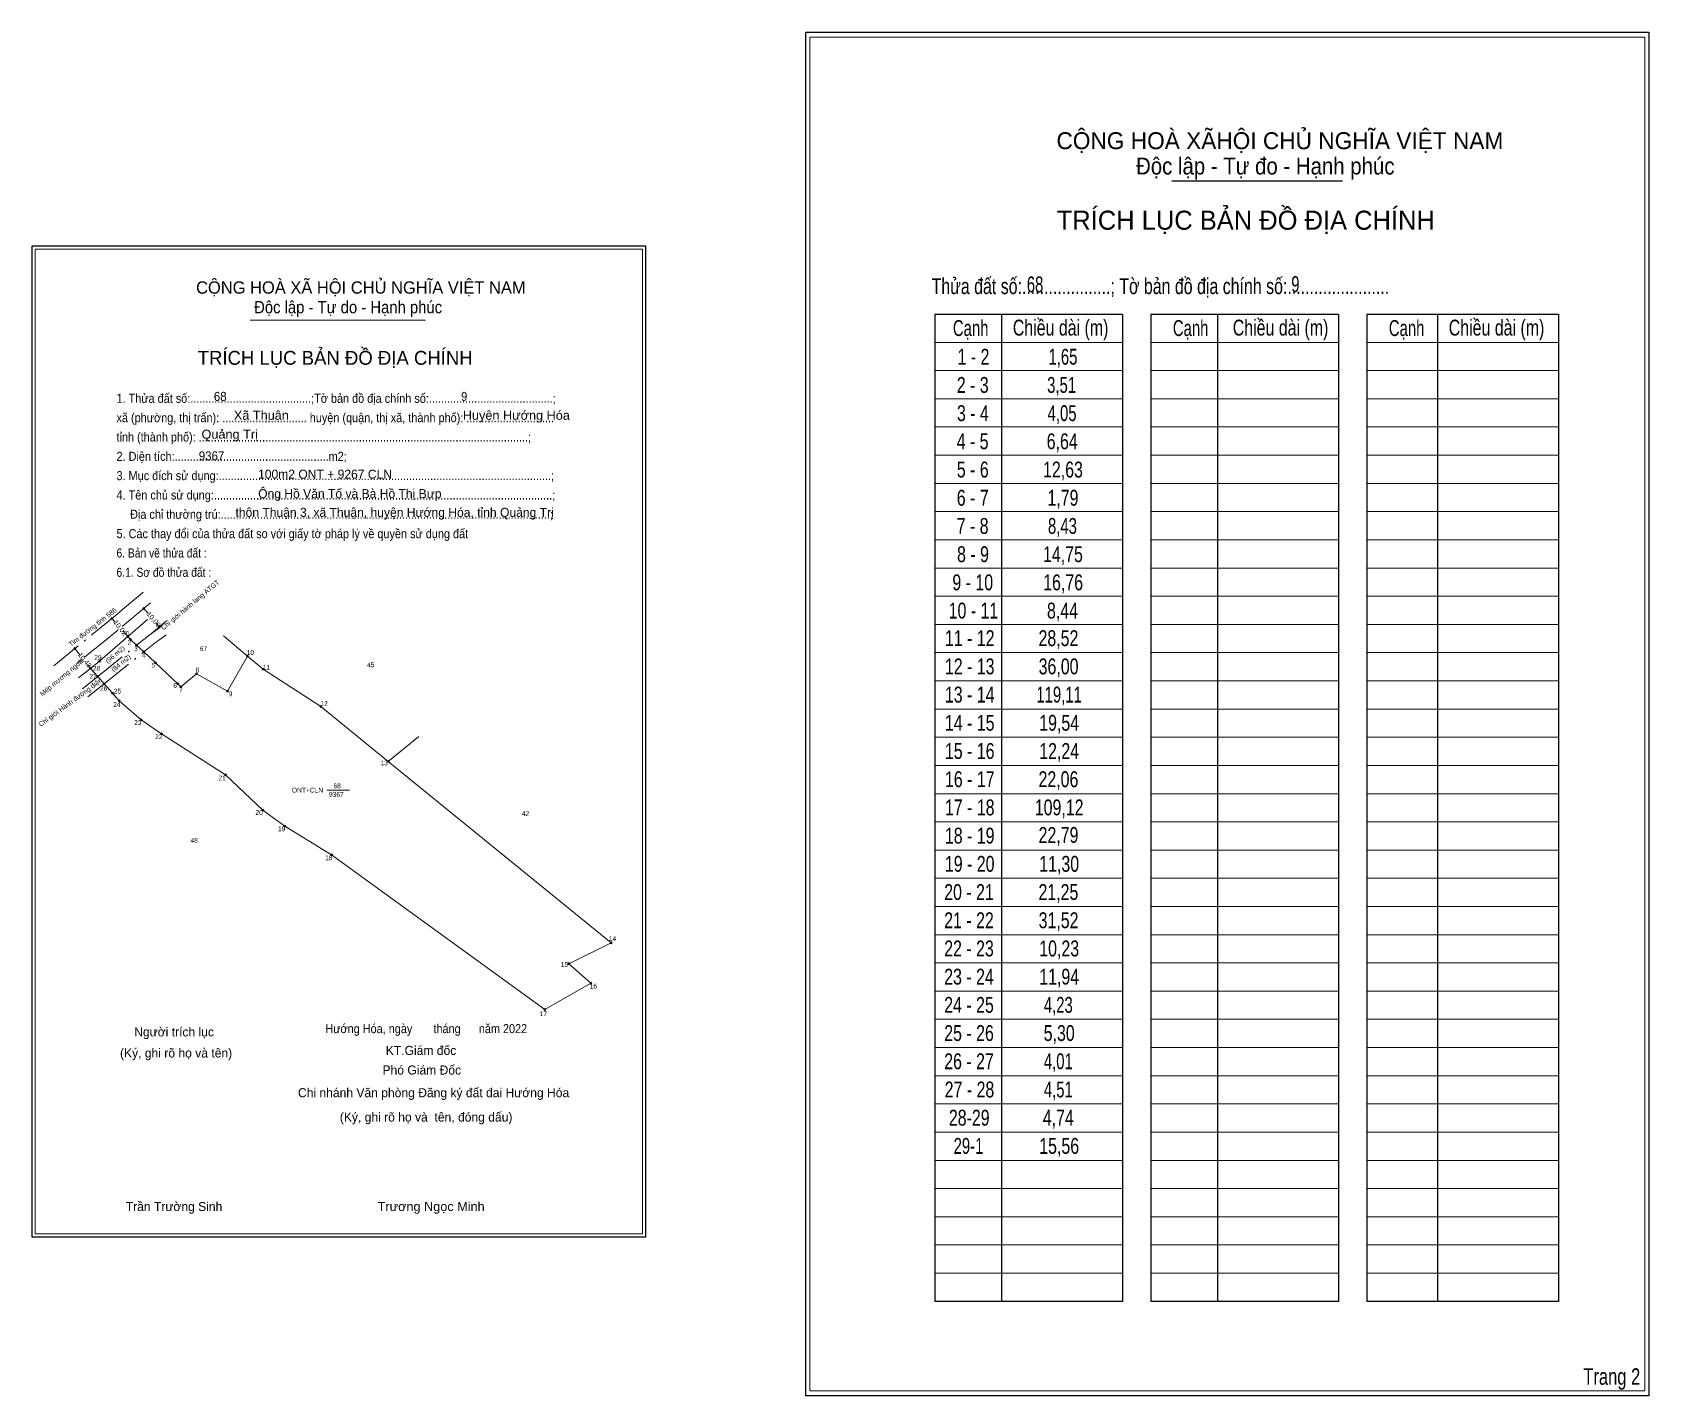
# Model space of a CAD drawing. Header units: metres. Extents: x 544074 to 544743, y 1830192 to 1830757.
import ezdxf
from ezdxf.enums import TextEntityAlignment as Align

# ---------------------------------------------------------------- set-up
doc = ezdxf.new("R2010")
doc.units = ezdxf.units.M
doc.header["$LTSCALE"] = 2.6
doc.linetypes.add('DASH_DOUBLE_DOT', pattern=[9.2, 5, -1.2, 0.3, -1.2, 0.3, -1.2])
doc.linetypes.add('DOT_DASHED', pattern=[7.7, 5, -1.2, 0.3, -1.2])
for name, color, linetype, lineweight in [('1', 7, 'Continuous', 13), ('10', 7, 'Continuous', 13), ('13', 7, 'Continuous', 13), ('14', 7, 'Continuous', 13), ('2', 7, 'Continuous', 13), ('22', 7, 'Continuous', 13), ('30', 7, 'Continuous', 13), ('31', 7, 'Continuous', 13), ('4', 7, 'Continuous', 13), ('5', 7, 'Continuous', 13), ('59', 7, 'DOT_DASHED', 13)]:
    doc.layers.add(name, color=color, linetype=linetype, lineweight=lineweight)
doc.layers.add('3', color=7, linetype='Continuous')
doc.layers.add('9', color=7, linetype='Continuous')

msp = doc.modelspace()

# ---------------------------------------------------------------- hatches: boundary and pattern name
at = {"layer": '14'}
for points in [[(544106.913, 1830513.86, 1), (544106.113, 1830513.86, 1)], [(544120.165, 1830517.99, 1), (544119.365, 1830517.99, 1)], [(544113.504, 1830506.317, 1), (544112.704, 1830506.317, 1)], [(544113.504, 1830506.317, 1), (544112.704, 1830506.317, 1)], [(544113.504, 1830506.317, 1), (544112.704, 1830506.317, 1)], [(544113.504, 1830506.317, 1), (544112.704, 1830506.317, 1)], [(544126.596, 1830510.315, 1), (544125.796, 1830510.315, 1)], [(544091.615, 1830501.346, 1), (544090.815, 1830501.346, 1)], [(544114.6, 1830505.08, 1), (544113.8, 1830505.08, 1)], [(544114.6, 1830505.08, 1), (544113.8, 1830505.08, 1)], [(544117.184, 1830502.697, 1), (544116.384, 1830502.697, 1)], [(544117.184, 1830502.697, 1), (544116.384, 1830502.697, 1)], [(544120.163, 1830499.949, 1), (544119.363, 1830499.949, 1)], [(544120.163, 1830499.949, 1), (544119.363, 1830499.949, 1)], [(544098.07, 1830493.15, 1), (544097.27, 1830493.15, 1)], [(544098.07, 1830493.15, 1), (544097.27, 1830493.15, 1)], [(544098.07, 1830493.15, 1), (544097.27, 1830493.15, 1)], [(544098.07, 1830493.15, 1), (544097.27, 1830493.15, 1)], [(544101.79, 1830496.08, 1), (544100.99, 1830496.08, 1)], [(544101.79, 1830496.08, 1), (544100.99, 1830496.08, 1)], [(544125.04, 1830495.45, 1), (544124.24, 1830495.45, 1)], [(544125.04, 1830495.45, 1), (544124.24, 1830495.45, 1)], [(544163.164, 1830498.191, 1), (544162.364, 1830498.191, 1)], [(544163.164, 1830498.191, 1), (544162.364, 1830498.191, 1)], [(544163.164, 1830498.191, 1), (544162.364, 1830498.191, 1)], [(544169.61, 1830492.75, 1), (544168.81, 1830492.75, 1)], [(544169.61, 1830492.75, 1), (544168.81, 1830492.75, 1)], [(544101.053, 1830489.774, 1), (544100.253, 1830489.774, 1)], [(544101.053, 1830489.774, 1), (544100.253, 1830489.774, 1)], [(544103.71, 1830486.769, 1), (544102.91, 1830486.769, 1)], [(544103.71, 1830486.769, 1), (544102.91, 1830486.769, 1)], [(544134.24, 1830486.79, 1), (544133.44, 1830486.79, 1)], [(544134.24, 1830486.79, 1), (544133.44, 1830486.79, 1)], [(544135.49, 1830485.51, 1), (544134.69, 1830485.51, 1)], [(544135.49, 1830485.51, 1), (544134.69, 1830485.51, 1)], [(544141.99, 1830490.88, 1), (544141.19, 1830490.88, 1)], [(544141.99, 1830490.88, 1), (544141.19, 1830490.88, 1)], [(544107.22, 1830482.8, 1), (544106.42, 1830482.8, 1)], [(544110.02, 1830479.63, 1), (544109.22, 1830479.63, 1)], [(544110.02, 1830479.63, 1), (544109.22, 1830479.63, 1)], [(544154.846, 1830483.64, 1), (544154.046, 1830483.64, 1)], [(544193.58, 1830477.29, 1), (544192.78, 1830477.29, 1)], [(544193.58, 1830477.29, 1), (544192.78, 1830477.29, 1)], [(544119.02, 1830471.78, 1), (544118.22, 1830471.78, 1)], [(544119.02, 1830471.78, 1), (544118.22, 1830471.78, 1)], [(544127.48, 1830466.02, 1), (544126.68, 1830466.02, 1)], [(544127.48, 1830466.02, 1), (544126.68, 1830466.02, 1)], [(544221.49, 1830454.55, 1), (544220.69, 1830454.55, 1)], [(544221.49, 1830454.55, 1), (544220.69, 1830454.55, 1)], [(544221.49, 1830454.55, 1), (544220.69, 1830454.55, 1)], [(544153.98, 1830448.95, 1), (544153.18, 1830448.95, 1)], [(544153.98, 1830448.95, 1), (544153.18, 1830448.95, 1)], [(544169.49, 1830434.41, 1), (544168.69, 1830434.41, 1)], [(544169.49, 1830434.41, 1), (544168.69, 1830434.41, 1)], [(544178.59, 1830427.71, 1), (544177.79, 1830427.71, 1)], [(544178.59, 1830427.71, 1), (544177.79, 1830427.71, 1)], [(544198.02, 1830415.81, 1), (544197.22, 1830415.81, 1)], [(544198.02, 1830415.81, 1), (544197.22, 1830415.81, 1)], [(544313.84, 1830379.33, 1), (544313.04, 1830379.33, 1)], [(544313.84, 1830379.33, 1), (544313.04, 1830379.33, 1)], [(544296.29, 1830370.74, 1), (544295.49, 1830370.74, 1)], [(544296.29, 1830370.74, 1), (544295.49, 1830370.74, 1)], [(544305.49, 1830362.67, 1), (544304.69, 1830362.67, 1)], [(544305.49, 1830362.67, 1), (544304.69, 1830362.67, 1)], [(544286.34, 1830351.72, 1), (544285.54, 1830351.72, 1)], [(544286.34, 1830351.72, 1), (544285.54, 1830351.72, 1)]]:
    msp.add_hatch(color=256, dxfattribs=at).paths.add_polyline_path(points)

# ---------------------------------------------------------------- linework, layer by layer
at = {"layer": '1'}
for p, q in [((544113.1, 1830506.32), (544121.26, 1830513.44)), ((544152.73, 1830506.66), (544162.76, 1830498.19)), ((544092.65, 1830489.19), (544097.67, 1830493.15)), ((544221.09, 1830454.55), (544233.69, 1830464.92))]:
    msp.add_line(p, q, dxfattribs=at)
at = {"layer": '10'}
for p, q in [((544154.45, 1830483.64), (544162.76, 1830498.19)), ((544141.59, 1830490.88), (544154.45, 1830483.64)), ((544197.62, 1830415.81), (544178.19, 1830427.71)), ((544285.94, 1830351.72), (544197.62, 1830415.81))]:
    msp.add_line(p, q, dxfattribs=at)
for points in [[(544103.31, 1830486.77), (544100.65, 1830489.77), (544097.67, 1830493.15), (544101.39, 1830496.08), (544113.1, 1830506.32), (544114.2, 1830505.08), (544116.78, 1830502.7), (544119.76, 1830499.95), (544124.64, 1830495.45), (544133.84, 1830486.79), (544135.09, 1830485.51), (544141.59, 1830490.88)], [(544162.76, 1830498.19), (544169.21, 1830492.75), (544193.18, 1830477.29), (544221.09, 1830454.55), (544313.44, 1830379.33), (544295.89, 1830370.74), (544305.09, 1830362.67), (544285.94, 1830351.72), (544197.62, 1830415.81), (544178.19, 1830427.72), (544169.08, 1830434.41), (544153.58, 1830448.95), (544127.08, 1830466.02), (544118.62, 1830471.78), (544109.62, 1830479.63), (544106.82, 1830482.8), (544103.31, 1830486.77)], [(544162.76, 1830498.19), (544169.21, 1830492.75), (544193.18, 1830477.29), (544221.09, 1830454.55), (544313.44, 1830379.33), (544295.89, 1830370.74), (544305.09, 1830362.67), (544285.94, 1830351.72)], [(544178.19, 1830427.71), (544169.09, 1830434.41), (544153.58, 1830448.95), (544127.08, 1830466.02), (544118.62, 1830471.78), (544109.62, 1830479.63)]]:
    msp.add_lwpolyline(points, dxfattribs=at)
at = {"layer": '13'}
msp.add_line((544195.57, 1830442.68), (544205.03, 1830442.68), dxfattribs=at)
at = {"layer": '14'}
for p, q in [((544121.59, 1830515.82), (544119.77, 1830517.99)), ((544126.2, 1830510.32), (544125.04, 1830511.7))]:
    msp.add_line(p, q, dxfattribs=at)
for centre in [(544106.513, 1830513.86), (544119.765, 1830517.99), (544113.104, 1830506.317), (544113.104, 1830506.317), (544113.104, 1830506.317), (544113.104, 1830506.317), (544126.196, 1830510.315), (544091.215, 1830501.346), (544114.2, 1830505.08), (544114.2, 1830505.08), (544116.784, 1830502.697), (544116.784, 1830502.697), (544119.763, 1830499.949), (544119.763, 1830499.949), (544097.67, 1830493.15), (544097.67, 1830493.15), (544097.67, 1830493.15), (544097.67, 1830493.15), (544101.39, 1830496.08), (544101.39, 1830496.08), (544124.64, 1830495.45), (544124.64, 1830495.45), (544162.764, 1830498.191), (544162.764, 1830498.191), (544162.764, 1830498.191), (544169.21, 1830492.75), (544169.21, 1830492.75), (544100.653, 1830489.774), (544100.653, 1830489.774), (544103.31, 1830486.769), (544103.31, 1830486.769), (544133.84, 1830486.79), (544133.84, 1830486.79), (544135.09, 1830485.51), (544135.09, 1830485.51), (544141.59, 1830490.88), (544141.59, 1830490.88), (544106.82, 1830482.8), (544109.62, 1830479.63), (544109.62, 1830479.63), (544154.446, 1830483.64), (544193.18, 1830477.29), (544193.18, 1830477.29), (544118.62, 1830471.78), (544118.62, 1830471.78), (544127.08, 1830466.02), (544127.08, 1830466.02), (544221.09, 1830454.55), (544221.09, 1830454.55), (544221.09, 1830454.55), (544153.58, 1830448.95), (544153.58, 1830448.95), (544169.09, 1830434.41), (544169.09, 1830434.41), (544178.19, 1830427.71), (544178.19, 1830427.71), (544197.62, 1830415.81), (544197.62, 1830415.81), (544313.44, 1830379.33), (544313.44, 1830379.33), (544295.89, 1830370.74), (544295.89, 1830370.74), (544305.09, 1830362.67), (544305.09, 1830362.67), (544285.94, 1830351.72), (544285.94, 1830351.72)]:
    msp.add_circle(centre, 0.4, dxfattribs=at)
at = {"layer": '2'}
msp.add_lwpolyline([(544073.57, 1830668.31), (544327.64, 1830668.31), (544327.64, 1830257.35), (544073.57, 1830257.35)], close=True, dxfattribs=at)
at = {"layer": '22'}
for p, q in [((544113.02, 1830506.42), (544113.1, 1830506.32)), ((544097.5, 1830493.37), (544097.67, 1830493.15))]:
    msp.add_line(p, q, dxfattribs=at)
at = {"layer": '22', "linetype": 'DOT_DASHED'}
msp.add_lwpolyline([(544082.53, 1830494.24), (544098.4, 1830507.22), (544103.52, 1830511.39), (544107.85, 1830514.96), (544112.64, 1830518.93), (544119.26, 1830524.48), (544119.48, 1830524.66)], dxfattribs=at)
at = {"layer": '30', "lineweight": 25}
for p, q in [((544545.84, 1830695.27), (544616.49, 1830695.27)), ((544475.2, 1830639.95), (544475.2, 1830230.75)), ((544564.7, 1830639.95), (544564.7, 1830230.75)), ((544655.86, 1830639.95), (544655.86, 1830230.75))]:
    msp.add_line(p, q, dxfattribs=at)
at = {"layer": '30'}
for p, q in [((544163.84, 1830637.52), (544236.55, 1830637.52)), ((544447.7, 1830628.26), (544525.35, 1830628.26)), ((544537.21, 1830628.26), (544614.85, 1830628.26)), ((544626.71, 1830628.26), (544706.02, 1830628.26)), ((544447.7, 1830616.57), (544525.35, 1830616.57)), ((544537.21, 1830616.57), (544614.85, 1830616.57)), ((544626.71, 1830616.57), (544706.02, 1830616.57)), ((544447.7, 1830604.88), (544525.35, 1830604.88)), ((544537.21, 1830604.88), (544614.85, 1830604.88)), ((544626.71, 1830604.88), (544706.02, 1830604.88)), ((544447.7, 1830593.19), (544525.35, 1830593.19)), ((544537.21, 1830593.19), (544614.85, 1830593.19)), ((544626.71, 1830593.19), (544706.02, 1830593.19)), ((544447.7, 1830581.5), (544525.35, 1830581.5)), ((544537.21, 1830581.5), (544614.85, 1830581.5)), ((544626.71, 1830581.5), (544706.02, 1830581.5)), ((544447.7, 1830569.8), (544525.35, 1830569.8)), ((544537.21, 1830569.8), (544614.85, 1830569.8)), ((544626.71, 1830569.8), (544706.02, 1830569.8)), ((544447.7, 1830558.11), (544525.35, 1830558.11)), ((544537.21, 1830558.11), (544614.85, 1830558.11)), ((544626.71, 1830558.11), (544706.02, 1830558.11)), ((544447.7, 1830546.42), (544525.35, 1830546.42)), ((544537.21, 1830546.42), (544614.85, 1830546.42)), ((544626.71, 1830546.42), (544706.02, 1830546.42)), ((544447.7, 1830534.73), (544525.35, 1830534.73)), ((544537.21, 1830534.73), (544614.85, 1830534.73)), ((544626.71, 1830534.73), (544706.02, 1830534.73)), ((544447.7, 1830523.04), (544525.35, 1830523.04)), ((544537.21, 1830523.04), (544614.85, 1830523.04)), ((544626.71, 1830523.04), (544706.02, 1830523.04)), ((544447.7, 1830511.35), (544525.35, 1830511.35)), ((544537.21, 1830511.35), (544614.85, 1830511.35)), ((544626.71, 1830511.35), (544706.02, 1830511.35)), ((544447.7, 1830499.66), (544525.35, 1830499.66)), ((544537.21, 1830499.66), (544614.85, 1830499.66)), ((544626.71, 1830499.66), (544706.02, 1830499.66)), ((544447.7, 1830487.96), (544525.35, 1830487.96)), ((544537.21, 1830487.96), (544614.85, 1830487.96)), ((544626.71, 1830487.96), (544706.02, 1830487.96)), ((544447.7, 1830476.27), (544525.35, 1830476.27)), ((544537.21, 1830476.27), (544614.85, 1830476.27)), ((544626.71, 1830476.27), (544706.02, 1830476.27)), ((544447.7, 1830464.58), (544525.35, 1830464.58)), ((544537.21, 1830464.58), (544614.85, 1830464.58)), ((544626.71, 1830464.58), (544706.02, 1830464.58)), ((544447.7, 1830452.89), (544525.35, 1830452.89)), ((544537.21, 1830452.89), (544614.85, 1830452.89)), ((544626.71, 1830452.89), (544706.02, 1830452.89)), ((544447.7, 1830441.2), (544525.35, 1830441.2)), ((544537.21, 1830441.2), (544614.85, 1830441.2)), ((544626.71, 1830441.2), (544706.02, 1830441.2)), ((544447.7, 1830429.51), (544525.35, 1830429.51)), ((544537.21, 1830429.51), (544614.85, 1830429.51)), ((544626.71, 1830429.51), (544706.02, 1830429.51)), ((544447.7, 1830417.82), (544525.35, 1830417.82)), ((544537.21, 1830417.82), (544614.85, 1830417.82)), ((544626.71, 1830417.82), (544706.02, 1830417.82)), ((544447.7, 1830406.12), (544525.35, 1830406.12)), ((544537.21, 1830406.12), (544614.85, 1830406.12)), ((544626.71, 1830406.12), (544706.02, 1830406.12)), ((544447.7, 1830394.43), (544525.35, 1830394.43)), ((544537.21, 1830394.43), (544614.85, 1830394.43)), ((544626.71, 1830394.43), (544706.02, 1830394.43)), ((544447.7, 1830382.74), (544525.35, 1830382.74)), ((544537.21, 1830382.74), (544614.85, 1830382.74)), ((544626.71, 1830382.74), (544706.02, 1830382.74)), ((544447.7, 1830371.05), (544525.35, 1830371.05)), ((544537.21, 1830371.05), (544614.85, 1830371.05)), ((544626.71, 1830371.05), (544706.02, 1830371.05)), ((544447.7, 1830359.36), (544525.35, 1830359.36)), ((544537.21, 1830359.36), (544614.85, 1830359.36)), ((544626.71, 1830359.36), (544706.02, 1830359.36)), ((544447.7, 1830347.67), (544525.35, 1830347.67)), ((544537.21, 1830347.67), (544614.85, 1830347.67)), ((544626.71, 1830347.67), (544706.02, 1830347.67)), ((544447.7, 1830335.98), (544525.35, 1830335.98)), ((544537.21, 1830335.98), (544614.85, 1830335.98)), ((544626.71, 1830335.98), (544706.02, 1830335.98)), ((544447.7, 1830324.28), (544525.35, 1830324.28)), ((544537.21, 1830324.28), (544614.85, 1830324.28)), ((544626.71, 1830324.28), (544706.02, 1830324.28)), ((544447.7, 1830312.59), (544525.35, 1830312.59)), ((544537.21, 1830312.59), (544614.85, 1830312.59)), ((544626.71, 1830312.59), (544706.02, 1830312.59)), ((544447.7, 1830300.9), (544525.35, 1830300.9)), ((544537.21, 1830300.9), (544614.85, 1830300.9)), ((544626.71, 1830300.9), (544706.02, 1830300.9)), ((544447.7, 1830289.21), (544525.35, 1830289.21)), ((544537.21, 1830289.21), (544614.85, 1830289.21)), ((544626.71, 1830289.21), (544706.02, 1830289.21)), ((544447.7, 1830277.52), (544525.35, 1830277.52)), ((544537.21, 1830277.52), (544614.85, 1830277.52)), ((544626.71, 1830277.52), (544706.02, 1830277.52)), ((544447.7, 1830265.83), (544525.35, 1830265.83)), ((544537.21, 1830265.83), (544614.85, 1830265.83)), ((544626.71, 1830265.83), (544706.02, 1830265.83)), ((544447.7, 1830254.14), (544525.35, 1830254.14)), ((544537.21, 1830254.14), (544614.85, 1830254.14)), ((544626.71, 1830254.14), (544706.02, 1830254.14)), ((544447.7, 1830242.44), (544525.35, 1830242.44)), ((544537.21, 1830242.44), (544614.85, 1830242.44)), ((544626.71, 1830242.44), (544706.02, 1830242.44))]:
    msp.add_line(p, q, dxfattribs=at)
at = {"layer": '30', "linetype": 'DASH_DOUBLE_DOT'}
msp.add_line((544122.94, 1830507.59), (544129.14, 1830512.78), dxfattribs=at)
at = {"layer": '30', "lineweight": 25}
for points in [[(544394.07, 1830756.77), (544743.42, 1830756.77), (544743.42, 1830191.68), (544394.07, 1830191.68)], [(544073.57, 1830668.31), (544327.64, 1830668.31), (544327.64, 1830257.35), (544073.57, 1830257.35)], [(544073.57, 1830668.31), (544327.64, 1830668.31), (544327.64, 1830257.35), (544073.57, 1830257.35)], [(544447.7, 1830639.95), (544525.35, 1830639.95), (544525.35, 1830230.75), (544447.7, 1830230.75)], [(544537.21, 1830639.95), (544614.85, 1830639.95), (544614.85, 1830230.75), (544537.21, 1830230.75)], [(544626.71, 1830639.95), (544706.02, 1830639.95), (544706.02, 1830230.75), (544626.71, 1830230.75)]]:
    msp.add_lwpolyline(points, close=True, dxfattribs=at)
at = {"layer": '30'}
for points in [[(544395.74, 1830754.82), (544741.76, 1830754.82), (544741.76, 1830193.63), (544395.74, 1830193.63)], [(544074.78, 1830666.9), (544326.43, 1830666.9), (544326.43, 1830258.77), (544074.78, 1830258.77)]]:
    msp.add_lwpolyline(points, close=True, dxfattribs=at)
at = {"layer": '31'}
for p, q in [((544110.81, 1830510.48), (544122.59, 1830520.36)), ((544092.09, 1830495.29), (544093.91, 1830496.75))]:
    msp.add_line(p, q, dxfattribs=at)
msp.add_lwpolyline([(544095.2, 1830497.78), (544105.02, 1830505.65), (544109.03, 1830509)], dxfattribs=at)
at = {"layer": '4'}
msp.add_lwpolyline([(544394.07, 1830756.77), (544743.42, 1830756.77), (544743.42, 1830191.68), (544394.07, 1830191.68)], close=True, dxfattribs=at)
at = {"layer": '5'}
for p, q in [((544106.51, 1830513.86), (544107.9, 1830512.27)), ((544111.21, 1830508.49), (544113.1, 1830506.32)), ((544091.21, 1830501.35), (544093.25, 1830498.77)), ((544096.37, 1830494.8), (544097.67, 1830493.15))]:
    msp.add_line(p, q, dxfattribs=at)
at = {"layer": '59'}
for p, q in [((544100.65, 1830489.77), (544116.78, 1830502.7)), ((544103.31, 1830486.77), (544119.76, 1830499.95)), ((544094.33, 1830484.71), (544100.65, 1830489.77)), ((544096.53, 1830481.34), (544103.31, 1830486.77))]:
    msp.add_line(p, q, dxfattribs=at)
for points in [[(544116.78, 1830502.7), (544122.23, 1830507.06), (544127.07, 1830510.62)], [(544119.76, 1830499.95), (544124.67, 1830503.88), (544125.45, 1830504.46), (544129.04, 1830507.1)]]:
    msp.add_lwpolyline(points, dxfattribs=at)

# ---------------------------------------------------------------- texts
at = {"layer": '10'}
for s, height, width, p in [('68', 6.582, 0.7, (544485.7, 1830649.01)), ('9', 6.582, 0.7, (544595.3, 1830649.1)), ('68', 3.744, 0.95, (544148.79, 1830603.99)), ('9', 3.744, 0.9, (544251.3, 1830603.99)), ('Xã Thuận', 3.744, 1.05, (544157.08, 1830596.18)), ('Huyện Hướng Hóa', 3.744, 1.05, (544251.97, 1830596.18)), ('Quảng Trị', 3.744, 1.05, (544143.69, 1830588.33)), ('9367', 3.744, 0.95, (544142.56, 1830579.36))]:
    msp.add_text(s, height=height, dxfattribs=dict(at, width=width)).set_placement(p)
for s, height, width, p in [('1 - 2', 6.582, 0.75, (544463.61, 1830619.02)), ('1,65', 6.582, 0.7, (544500.69, 1830619.02)), ('2 - 3', 6.582, 0.75, (544463.3, 1830607.33)), ('3,51', 6.582, 0.7, (544500.135, 1830607.33)), ('3 - 4', 6.582, 0.75, (544463.355, 1830595.64)), ('4,05', 6.582, 0.7, (544500.325, 1830595.64)), ('4 - 5', 6.582, 0.75, (544463.24, 1830583.95)), ('6,64', 6.582, 0.75, (544500.38, 1830583.95)), ('5 - 6', 6.582, 0.75, (544463.31, 1830572.26)), ('12,63', 6.582, 0.75, (544500.69, 1830572.26)), ('6 - 7', 6.582, 0.75, (544463.295, 1830560.56)), ('1,79', 6.582, 0.75, (544500.685, 1830560.56)), ('7 - 8', 6.582, 0.75, (544463.245, 1830548.88)), ('8,43', 6.582, 0.7, (544500.48, 1830548.88)), ('8 - 9', 6.582, 0.75, (544463.405, 1830537.18)), ('14,75', 6.582, 0.75, (544500.68, 1830537.18)), ('9 - 10', 6.582, 0.75, (544463.3, 1830525.49)), ('16,76', 6.582, 0.75, (544500.745, 1830525.49)), ('10 - 11', 6.582, 0.75, (544463.595, 1830513.8)), ('8,44', 6.582, 0.75, (544500.495, 1830513.8)), ('11 - 12', 6.582, 0.75, (544462.045, 1830502.37)), ('28,52', 6.582, 0.75, (544498.815, 1830502.37)), ('12 - 13', 6.582, 0.75, (544462.045, 1830490.67)), ('36,00', 6.582, 0.75, (544498.875, 1830490.67)), ('13 - 14', 6.582, 0.75, (544462.05, 1830478.98)), ('119,11', 6.582, 0.7, (544499.11, 1830478.98)), ('14 - 15', 6.582, 0.75, (544462.05, 1830467.29)), ('19,54', 6.582, 0.75, (544499.115, 1830467.29)), ('15 - 16', 6.582, 0.75, (544462.045, 1830455.6)), ('12,24', 6.582, 0.75, (544499.115, 1830455.6)), ('16 - 17', 6.582, 0.75, (544462.06, 1830443.91)), ('22,06', 6.582, 0.75, (544498.815, 1830443.91)), ('17 - 18', 6.582, 0.75, (544462.06, 1830432.22)), ('109,12', 6.582, 0.75, (544499.12, 1830432.22)), ('18 - 19', 6.582, 0.75, (544462.045, 1830420.52)), ('22,79', 6.582, 0.75, (544498.84, 1830420.8)), ('19 - 20', 6.582, 0.75, (544462.05, 1830408.83)), ('11,30', 6.582, 0.75, (544499.125, 1830408.83)), ('20 - 21', 6.582, 0.75, (544461.745, 1830397.14)), ('21,25', 6.582, 0.75, (544498.81, 1830397.14)), ('21 - 22', 6.582, 0.75, (544461.755, 1830385.45)), ('31,52', 6.582, 0.75, (544498.87, 1830385.45)), ('22 - 23', 6.582, 0.75, (544461.745, 1830373.76)), ('10,23', 6.582, 0.75, (544499.12, 1830373.76)), ('23 - 24', 6.582, 0.75, (544461.75, 1830362.07)), ('11,94', 6.582, 0.75, (544499.125, 1830362.07)), ('24 - 25', 6.582, 0.75, (544461.75, 1830350.37)), ('4,23', 6.582, 0.7, (544498.755, 1830350.37)), ('Hướng Hóa, ngày       tháng      năm 2022', 3.744, 0.9, (544236.83, 1830341.94)), ('25 - 26', 6.582, 0.75, (544461.755, 1830338.69)), ('5,30', 6.582, 0.75, (544499.13, 1830338.69)), ('26 - 27', 6.582, 0.75, (544461.75, 1830326.99)), ('4,01', 6.582, 0.7, (544498.755, 1830327)), ('27 - 28', 6.582, 0.75, (544461.95, 1830315.3)), ('4,51', 6.582, 0.7, (544498.755, 1830315.31)), ('28-29', 6.582, 0.75, (544461.85, 1830303.61)), ('4,74', 6.582, 0.75, (544498.75, 1830303.61)), ('29-1', 6.582, 0.7, (544461.54, 1830291.92)), ('15,56', 6.582, 0.75, (544499.125, 1830291.92))]:
    msp.add_text(s, height=height, dxfattribs=dict(at, width=width)).set_placement(p, align=Align.CENTER)
for s, p in [('100m2 ONT + 9267 CLN', (544167.12, 1830571.76)), ('Ông Hồ Văn Tố và Bà Hồ Thị Bựp', (544167.17, 1830563.69)), ('thôn Thuận 3, xã Thuận, huyện Hướng Hóa, tỉnh Quảng Trị', (544157.78, 1830555.92))]:
    msp.add_text(s, height=3.744, dxfattribs=at).set_placement(p)
at = {"layer": '13', "width": 0.85}
for s, p in [('67', (544144.49, 1830500.32)), ('68', (544199.9, 1830443.47))]:
    msp.add_text(s, height=2, dxfattribs=at).set_placement(p, align=Align.CENTER)
for s, rotation, p in [('45', 1.501, (544213.819, 1830493.593)), ('42', 358.697, (544277.907, 1830431.95)), ('48', 358.697, (544140.627, 1830420.871))]:
    msp.add_text(s, height=2, rotation=rotation, dxfattribs=at).set_placement(p, align=Align.CENTER)
at = {"layer": '2', "width": 0.95}
msp.add_text('ONT+CLN', height=2, dxfattribs=at).set_placement((544194.1, 1830441.68), align=Align.RIGHT)
at = {"layer": '22', "width": 1.1}
msp.add_text('10,00', height=2, rotation=310.015, dxfattribs=at).set_placement((544123.125, 1830512.783), align=Align.CENTER)
at = {"layer": '22'}
for s, p in [('(96 m2)', (544108.512, 1830498.104)), ('(84 m2)', (544110.982, 1830494.534))]:
    msp.add_text(s, height=2, rotation=40.015, dxfattribs=at).set_placement(p, align=Align.CENTER)
at = {"layer": '3'}
for s, rotation, p in [('Chỉ giới hành lang ATGT', 40.014, (544139.612, 1830518.661)), ('Mép mương ngoài', 40.015, (544086.452, 1830488.746))]:
    msp.add_text(s, height=2, rotation=rotation, dxfattribs=at).set_placement(p, align=Align.CENTER)
at = {"layer": '3', "width": 0.95}
msp.add_text('Chỉ giới Hành đường điện', height=2, rotation=36.334, dxfattribs=at).set_placement((544089.973, 1830478.267), align=Align.CENTER)
at = {"layer": '30'}
for s, height, p in [('CỘNG HOÀ XÃHỘI CHỦ NGHĨA VIỆT NAM', 7.021, (544498, 1830708.34)), ('CỘNG HOÀ XÃ HỘI CHỦ NGHĨA VIỆT NAM', 5.106, (544141.43, 1830648.44)), ('TRÍCH LỤC BẢN ĐỒ ĐỊA CHÍNH', 5.744, (544142.1, 1830618.97))]:
    msp.add_text(s, height=height, dxfattribs=at).set_placement(p)
for s, height, width, p in [('Độc lập - Tự đo - Hạnh phúc', 7.021, 0.9, (544530.98, 1830697.84)), ('Thửa đất số:....................; Tờ bản đồ địa chính số:.......................', 6.582, 0.75, (544446.25, 1830648.27)), ('Độc lập - Tự do - Hạnh phúc', 5.106, 0.9, (544165.49, 1830640.31)), ('Cạnh', 6.582, 0.7, (544455.08, 1830630.89)), ('Chiều dài (m)', 6.582, 0.75, (544479.91, 1830631.08)), ('Cạnh', 6.582, 0.7, (544546.24, 1830630.89)), ('Chiều dài (m)', 6.582, 0.75, (544571.06, 1830631.08)), ('Cạnh', 6.582, 0.7, (544635.75, 1830630.89)), ('Chiều dài (m)', 6.582, 0.75, (544660.57, 1830631.08)), ('1. Thửa đất số:........................................;Tờ bản đồ địa chính số:.........................................;', 3.744, 0.9, (544108.46, 1830603.2)), ('xã (phường, thị trấn): ............................ huyện (quận, thị xã, thành phố): .............................', 3.744, 0.9, (544108.46, 1830595.18)), ('tỉnh (thành phố): .............................................................................................................;', 3.744, 0.9, (544108.46, 1830587.17)), ('2. Diện tích:...................................................m2;', 3.744, 0.9, (544108.46, 1830579.15)), ('3. Mục đích sử dụng:..............................................................................................................;', 3.744, 0.9, (544108.46, 1830571.15)), ('4. Tên chủ sử dụng:................................................................................................................;', 3.744, 0.9, (544108.46, 1830563.13)), ('Địa chỉ thường trú:.............................................................................................................;', 3.744, 0.9, (544114.08, 1830555.13)), ('5. Các thay đổi của thửa đất so với giấy tờ pháp lý về quyền sử dụng đất', 3.744, 0.9, (544108.46, 1830547.1)), ('6. Bản vẽ thửa đất :', 3.744, 0.85, (544108.46, 1830539.09)), ('6.1. Sơ đồ thửa đất :', 3.744, 0.85, (544108.46, 1830531.08)), ('Trang 2', 6.819, 0.75, (544716.35, 1830196.2))]:
    msp.add_text(s, height=height, dxfattribs=dict(at, width=width)).set_placement(p)
for s, height, p in [('TRÍCH LỤC BẢN ĐỒ ĐỊA CHÍNH', 7.899, (544576.46, 1830674.95)), ('Người trích lục', 3.744, (544132.32, 1830340.59)), ('(Ký, ghi rõ họ và tên)', 3.744, (544133.145, 1830331.85)), ('KT.Giám đốc', 3.744, (544234.66, 1830332.91)), ('Phó Giám Đốc', 3.744, (544234.98, 1830324.79)), ('Chi nhánh Văn phòng Đăng ký đất đai Hướng Hóa', 3.744, (544239.86, 1830315.39)), ('(Ký, ghi rõ họ và  tên, đóng dấu)', 3.744, (544236.77, 1830305.29)), ('Trần Trường Sinh', 3.744, (544132.305, 1830268.21))]:
    msp.add_text(s, height=height, dxfattribs=at).set_placement(p, align=Align.CENTER)
at = {"layer": '30', "width": 1.05}
msp.add_text('Trương Ngọc Minh', height=3.744, dxfattribs=at).set_placement((544238.85, 1830268.21), align=Align.CENTER)
at = {"layer": '4', "width": 0.85}
msp.add_text('9367', height=2, dxfattribs=at).set_placement((544199.56, 1830439.88), align=Align.CENTER)
at = {"layer": '5'}
for s, width, p in [('10,02', 1.1, (544109.26, 1830509.336)), ('10,43', 1.05, (544094.529, 1830495.966))]:
    msp.add_text(s, height=2, rotation=308.381, dxfattribs=dict(at, width=width)).set_placement(p, align=Align.CENTER)
at = {"layer": '9'}
msp.add_text('Tim đường tỉnh 586', height=2, rotation=37.766, dxfattribs=at).set_placement((544089.59, 1830502.02))
for s, width, p in [('1', 0.7, (544112.62, 1830506.82)), ('28', 0.85, (544098.64, 1830492.16)), ('29', 0.85, (544099.24, 1830496.59)), ('27', 0.85, (544097.23, 1830488.81)), ('26', 0.85, (544101.59, 1830483.85))]:
    msp.add_text(s, height=2, dxfattribs=dict(at, width=width)).set_placement(p)
for s, width, p in [('2', 0.85, (544113.84, 1830502.9)), ('3', 0.75, (544116.555, 1830500.26)), ('4', 0.85, (544119.77, 1830497.61)), ('10', 0.85, (544163.935, 1830498.7)), ('5', 0.8, (544123.685, 1830493.42)), ('8', 0.8, (544142.015, 1830491.47)), ('11', 0.8, (544170.625, 1830492.61)), ('6', 0.85, (544132.75, 1830485.06)), ('24', 0.85, (544108.605, 1830477.16)), ('25', 0.85, (544108.86, 1830482.7)), ('7', 0.8, (544135.115, 1830483.19)), ('9', 0.8, (544155.75, 1830481.61)), ('12', 0.85, (544194.53, 1830477.61)), ('23', 0.8, (544117.28, 1830469.68)), ('22', 0.85, (544126.01, 1830463.83)), ('13', 0.8, (544219.395, 1830452.94)), ('21', 0.8, (544152.205, 1830446.71)), ('20', 0.85, (544167.56, 1830432.41)), ('19', 0.85, (544176.89, 1830425.62)), ('18', 0.85, (544196.45, 1830413.6)), ('14', 0.85, (544314.01, 1830380.13)), ('15', 0.85, (544294.1, 1830369.37)), ('16', 0.85, (544306.06, 1830360.44)), ('17', 0.85, (544285.38, 1830348.99))]:
    msp.add_text(s, height=2, dxfattribs=dict(at, width=width)).set_placement(p, align=Align.CENTER)

doc.saveas('drawing.dxf')
